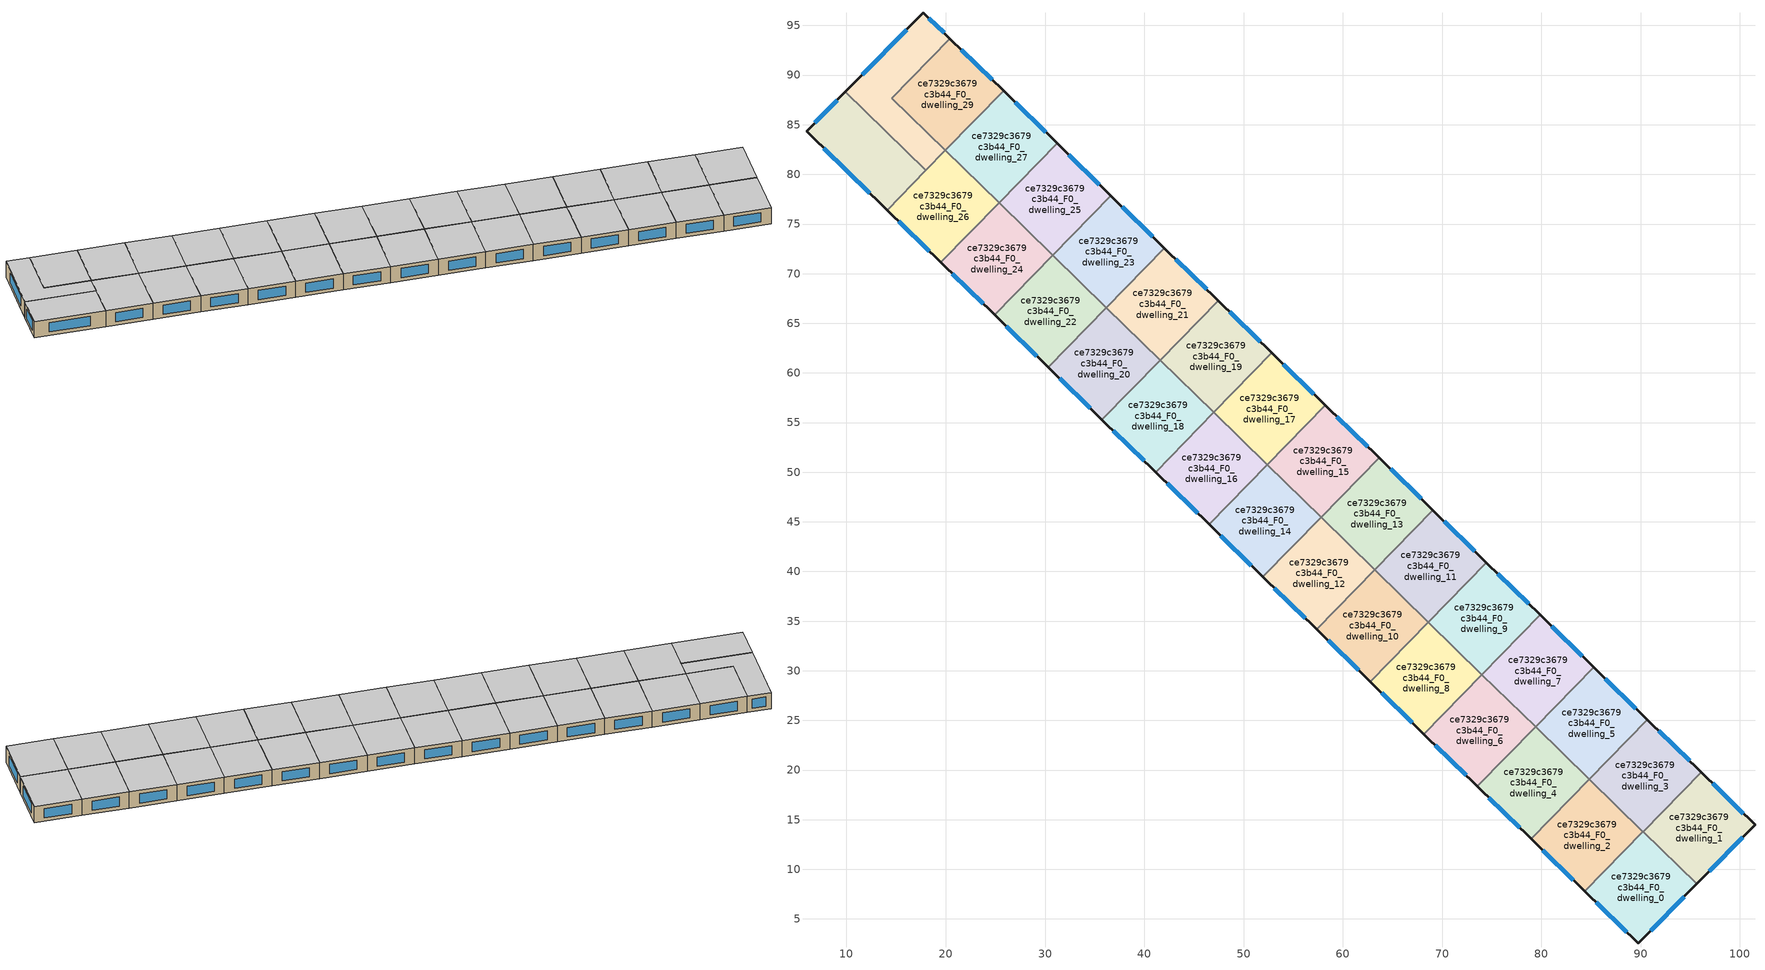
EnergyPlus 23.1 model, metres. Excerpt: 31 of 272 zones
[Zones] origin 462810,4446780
ce7329c3679c3b44_F0_dwelling_0
 floor ground (EU_floor_Construction): 95.65,8.52 89.76,2.53 84.37,7.79 90.24,13.8 z0
 wall outside (EU_wall_Construction): 84.37,7.79 89.76,2.53 95.65,8.52 z0:3
 wall to ce7329c3679c3b44_F0_dwelling_1 (EU_wall_Construction): 95.65,8.52 90.24,13.8 z0:3
 wall to ce7329c3679c3b44_F0_dwelling_2 (EU_wall_Construction): 90.23,13.79 84.37,7.79 z0:3
 wall to ce7329c3679c3b44_F0_dwelling_3 (EU_wall_Construction): 90.24,13.8 90.23,13.79 z0:3
 window (EU_Window_Construction): 91.02,3.81 94.39,7.24 / 85.53,6.66 88.6,3.66 z0.64:2.36
 ceiling to ce7329c3679c3b44_F1_dwelling_0 (EU_floor_Construction): 89.76,2.53 95.65,8.52 90.24,13.8 84.37,7.79 z3
ce7329c3679c3b44_F0_dwelling_1
 floor ground (EU_floor_Construction): 101.51,14.48 95.65,8.52 90.24,13.8 96.09,19.78 z0
 wall outside (EU_wall_Construction): 95.65,8.52 101.51,14.48 96.09,19.78 z0:3
 wall to ce7329c3679c3b44_F0_dwelling_3 (EU_wall_Construction): 96.09,19.78 90.24,13.8 z0:3
 window (EU_Window_Construction): 96.9,9.8 100.26,13.21 / 100.35,15.62 97.25,18.65 z0.64:2.36
 ceiling to ce7329c3679c3b44_F1_dwelling_1 (EU_floor_Construction): 95.65,8.52 101.51,14.48 96.09,19.78 90.24,13.8 z3
ce7329c3679c3b44_F0_dwelling_10
 floor ground (EU_floor_Construction): 68.61,34.9 62.75,28.9 57.34,34.18 63.2,40.18 z0
 wall outside (EU_wall_Construction): 57.34,34.18 62.75,28.9 z0:3
 wall to ce7329c3679c3b44_F0_dwelling_12 (EU_wall_Construction): 63.2,40.18 57.34,34.18 z0:3
 wall to ce7329c3679c3b44_F0_dwelling_11 (EU_wall_Construction): 68.61,34.9 63.2,40.18 z0:3
 wall to ce7329c3679c3b44_F0_dwelling_8 (EU_wall_Construction): 62.75,28.9 68.61,34.9 z0:3
 window (EU_Window_Construction): 58.5,33.05 61.59,30.03 z0.64:2.36
 ceiling to ce7329c3679c3b44_F1_dwelling_10 (EU_floor_Construction): 62.75,28.9 68.61,34.9 63.2,40.18 57.34,34.18 z3
ce7329c3679c3b44_F0_dwelling_11
 floor ground (EU_floor_Construction): 74.46,40.9 68.61,34.9 63.2,40.18 69.06,46.18 z0
 wall outside (EU_wall_Construction): 74.46,40.9 69.06,46.18 z0:3
 wall to ce7329c3679c3b44_F0_dwelling_13 (EU_wall_Construction): 69.06,46.18 63.2,40.18 z0:3
 wall to ce7329c3679c3b44_F0_dwelling_9 (EU_wall_Construction): 68.61,34.9 74.46,40.9 z0:3
 window (EU_Window_Construction): 73.31,42.03 70.22,45.05 z0.64:2.36
 ceiling to ce7329c3679c3b44_F1_dwelling_11 (EU_floor_Construction): 68.61,34.9 74.46,40.9 69.06,46.18 63.2,40.18 z3
ce7329c3679c3b44_F0_dwelling_12
 floor ground (EU_floor_Construction): 63.2,40.18 57.34,34.18 51.94,39.46 57.8,45.46 z0
 wall outside (EU_wall_Construction): 51.94,39.46 57.34,34.18 z0:3
 wall to ce7329c3679c3b44_F0_dwelling_14 (EU_wall_Construction): 57.8,45.46 51.94,39.46 z0:3
 wall to ce7329c3679c3b44_F0_dwelling_13 (EU_wall_Construction): 63.2,40.18 57.8,45.46 z0:3
 window (EU_Window_Construction): 53.1,38.33 56.19,35.31 z0.64:2.36
 ceiling to ce7329c3679c3b44_F1_dwelling_12 (EU_floor_Construction): 57.34,34.18 63.2,40.18 57.8,45.46 51.94,39.46 z3
ce7329c3679c3b44_F0_dwelling_13
 floor ground (EU_floor_Construction): 69.06,46.18 63.2,40.18 57.8,45.46 63.65,51.45 z0
 wall outside (EU_wall_Construction): 69.06,46.18 63.65,51.45 z0:3
 wall to ce7329c3679c3b44_F0_dwelling_15 (EU_wall_Construction): 63.65,51.45 57.8,45.46 z0:3
 window (EU_Window_Construction): 67.9,47.31 64.81,50.32 z0.64:2.36
 ceiling to ce7329c3679c3b44_F1_dwelling_13 (EU_floor_Construction): 63.2,40.18 69.06,46.18 63.65,51.45 57.8,45.46 z3
ce7329c3679c3b44_F0_dwelling_14
 floor ground (EU_floor_Construction): 57.8,45.46 51.94,39.46 46.53,44.74 52.39,50.74 z0
 wall outside (EU_wall_Construction): 46.53,44.74 51.94,39.46 z0:3
 wall to ce7329c3679c3b44_F0_dwelling_16 (EU_wall_Construction): 52.39,50.74 46.53,44.74 z0:3
 wall to ce7329c3679c3b44_F0_dwelling_15 (EU_wall_Construction): 57.8,45.46 52.39,50.74 z0:3
 window (EU_Window_Construction): 47.69,43.61 50.78,40.59 z0.64:2.36
 ceiling to ce7329c3679c3b44_F1_dwelling_14 (EU_floor_Construction): 51.94,39.46 57.8,45.46 52.39,50.74 46.53,44.74 z3
ce7329c3679c3b44_F0_dwelling_15
 floor ground (EU_floor_Construction): 63.65,51.45 57.8,45.46 52.39,50.74 58.25,56.73 z0
 wall outside (EU_wall_Construction): 63.65,51.45 58.25,56.73 z0:3
 wall to ce7329c3679c3b44_F0_dwelling_17 (EU_wall_Construction): 58.25,56.73 52.39,50.74 z0:3
 window (EU_Window_Construction): 62.5,52.58 59.41,55.6 z0.64:2.36
 ceiling to ce7329c3679c3b44_F1_dwelling_15 (EU_floor_Construction): 57.8,45.46 63.65,51.45 58.25,56.73 52.39,50.74 z3
ce7329c3679c3b44_F0_dwelling_16
 floor ground (EU_floor_Construction): 52.39,50.74 46.53,44.74 41.13,50.02 46.98,56.01 z0
 wall outside (EU_wall_Construction): 41.13,50.02 46.53,44.74 z0:3
 wall to ce7329c3679c3b44_F0_dwelling_18 (EU_wall_Construction): 46.98,56.01 41.13,50.02 z0:3
 wall to ce7329c3679c3b44_F0_dwelling_17 (EU_wall_Construction): 52.39,50.74 46.98,56.01 z0:3
 window (EU_Window_Construction): 42.29,48.89 45.38,45.87 z0.64:2.36
 ceiling to ce7329c3679c3b44_F1_dwelling_16 (EU_floor_Construction): 46.53,44.74 52.39,50.74 46.98,56.01 41.13,50.02 z3
ce7329c3679c3b44_F0_dwelling_17
 floor ground (EU_floor_Construction): 58.25,56.73 52.39,50.74 46.98,56.01 52.84,62.01 z0
 wall outside (EU_wall_Construction): 58.25,56.73 52.84,62.01 z0:3
 wall to ce7329c3679c3b44_F0_dwelling_19 (EU_wall_Construction): 52.84,62.01 46.98,56.01 z0:3
 window (EU_Window_Construction): 57.09,57.86 54,60.88 z0.64:2.36
 ceiling to ce7329c3679c3b44_F1_dwelling_17 (EU_floor_Construction): 52.39,50.74 58.25,56.73 52.84,62.01 46.98,56.01 z3
ce7329c3679c3b44_F0_dwelling_18
 floor ground (EU_floor_Construction): 46.98,56.01 41.13,50.02 35.72,55.29 41.58,61.29 z0
 wall outside (EU_wall_Construction): 35.72,55.29 41.13,50.02 z0:3
 wall to ce7329c3679c3b44_F0_dwelling_20 (EU_wall_Construction): 41.58,61.29 35.72,55.29 z0:3
 wall to ce7329c3679c3b44_F0_dwelling_19 (EU_wall_Construction): 46.98,56.01 41.58,61.29 z0:3
 window (EU_Window_Construction): 36.88,54.16 39.97,51.15 z0.64:2.36
 ceiling to ce7329c3679c3b44_F1_dwelling_18 (EU_floor_Construction): 41.13,50.02 46.98,56.01 41.58,61.29 35.72,55.29 z3
ce7329c3679c3b44_F0_dwelling_19
 floor ground (EU_floor_Construction): 52.84,62.01 46.98,56.01 41.58,61.29 47.44,67.29 z0
 wall outside (EU_wall_Construction): 52.84,62.01 47.44,67.29 z0:3
 wall to ce7329c3679c3b44_F0_dwelling_21 (EU_wall_Construction): 47.44,67.29 41.58,61.29 z0:3
 window (EU_Window_Construction): 51.68,63.14 48.59,66.16 z0.64:2.36
 ceiling to ce7329c3679c3b44_F1_dwelling_19 (EU_floor_Construction): 46.98,56.01 52.84,62.01 47.44,67.29 41.58,61.29 z3
ce7329c3679c3b44_F0_dwelling_2
 floor ground (EU_floor_Construction): 90.23,13.79 84.37,7.79 78.97,13.07 84.82,19.06 z0
 wall outside (EU_wall_Construction): 78.97,13.07 84.37,7.79 z0:3
 wall to ce7329c3679c3b44_F0_dwelling_4 (EU_wall_Construction): 84.82,19.06 78.97,13.07 z0:3
 wall to ce7329c3679c3b44_F0_dwelling_3 (EU_wall_Construction): 90.23,13.79 84.82,19.06 z0:3
 window (EU_Window_Construction): 80.12,11.94 83.22,8.92 z0.64:2.36
 ceiling to ce7329c3679c3b44_F1_dwelling_2 (EU_floor_Construction): 84.37,7.79 90.23,13.79 84.82,19.06 78.97,13.07 z3
ce7329c3679c3b44_F0_dwelling_20
 floor ground (EU_floor_Construction): 41.58,61.29 35.72,55.29 30.32,60.57 36.17,66.57 z0
 wall outside (EU_wall_Construction): 30.32,60.57 35.72,55.29 z0:3
 wall to ce7329c3679c3b44_F0_dwelling_22 (EU_wall_Construction): 36.17,66.57 30.32,60.57 z0:3
 wall to ce7329c3679c3b44_F0_dwelling_21 (EU_wall_Construction): 41.58,61.29 36.17,66.57 z0:3
 window (EU_Window_Construction): 31.48,59.44 34.57,56.42 z0.64:2.36
 ceiling to ce7329c3679c3b44_F1_dwelling_20 (EU_floor_Construction): 35.72,55.29 41.58,61.29 36.17,66.57 30.32,60.57 z3
ce7329c3679c3b44_F0_dwelling_21
 floor ground (EU_floor_Construction): 47.44,67.29 41.58,61.29 36.17,66.57 42.03,72.57 z0
 wall outside (EU_wall_Construction): 47.44,67.29 42.03,72.57 z0:3
 wall to ce7329c3679c3b44_F0_dwelling_23 (EU_wall_Construction): 42.03,72.57 36.17,66.57 z0:3
 window (EU_Window_Construction): 46.28,68.42 43.19,71.44 z0.64:2.36
 ceiling to ce7329c3679c3b44_F1_dwelling_21 (EU_floor_Construction): 41.58,61.29 47.44,67.29 42.03,72.57 36.17,66.57 z3
ce7329c3679c3b44_F0_dwelling_22
 floor ground (EU_floor_Construction): 36.17,66.57 30.32,60.57 24.91,65.85 30.77,71.85 z0
 wall outside (EU_wall_Construction): 24.91,65.85 30.32,60.57 z0:3
 wall to ce7329c3679c3b44_F0_dwelling_24 (EU_wall_Construction): 30.77,71.85 24.91,65.85 z0:3
 wall to ce7329c3679c3b44_F0_dwelling_23 (EU_wall_Construction): 36.17,66.57 30.77,71.85 z0:3
 window (EU_Window_Construction): 26.07,64.72 29.16,61.7 z0.64:2.36
 ceiling to ce7329c3679c3b44_F1_dwelling_22 (EU_floor_Construction): 30.32,60.57 36.17,66.57 30.77,71.85 24.91,65.85 z3
ce7329c3679c3b44_F0_dwelling_23
 floor ground (EU_floor_Construction): 42.03,72.57 36.17,66.57 30.77,71.85 36.63,77.85 z0
 wall outside (EU_wall_Construction): 42.03,72.57 36.63,77.85 z0:3
 wall to ce7329c3679c3b44_F0_dwelling_25 (EU_wall_Construction): 36.63,77.85 30.77,71.85 z0:3
 window (EU_Window_Construction): 40.87,73.7 37.78,76.72 z0.64:2.36
 ceiling to ce7329c3679c3b44_F1_dwelling_23 (EU_floor_Construction): 36.17,66.57 42.03,72.57 36.63,77.85 30.77,71.85 z3
ce7329c3679c3b44_F0_dwelling_24
 floor ground (EU_floor_Construction): 30.77,71.85 24.91,65.85 19.51,71.13 25.36,77.13 z0
 wall outside (EU_wall_Construction): 19.51,71.13 24.91,65.85 z0:3
 wall to ce7329c3679c3b44_F0_dwelling_26 (EU_wall_Construction): 25.36,77.13 19.51,71.13 z0:3
 wall to ce7329c3679c3b44_F0_dwelling_25 (EU_wall_Construction): 30.77,71.85 25.36,77.13 z0:3
 window (EU_Window_Construction): 20.66,70 23.75,66.98 z0.64:2.36
 ceiling to ce7329c3679c3b44_F1_dwelling_24 (EU_floor_Construction): 24.91,65.85 30.77,71.85 25.36,77.13 19.51,71.13 z3
ce7329c3679c3b44_F0_dwelling_25
 floor ground (EU_floor_Construction): 36.63,77.85 30.77,71.85 25.36,77.13 31.22,83.12 z0
 wall outside (EU_wall_Construction): 36.63,77.85 31.22,83.12 z0:3
 wall to ce7329c3679c3b44_F0_dwelling_27 (EU_wall_Construction): 31.22,83.12 25.36,77.13 z0:3
 window (EU_Window_Construction): 35.47,78.98 32.38,81.99 z0.64:2.36
 ceiling to ce7329c3679c3b44_F1_dwelling_25 (EU_floor_Construction): 30.77,71.85 36.63,77.85 31.22,83.12 25.36,77.13 z3
ce7329c3679c3b44_F0_dwelling_26
 floor ground (EU_floor_Construction): 25.36,77.13 19.51,71.13 14.1,76.41 19.96,82.41 z0
 wall outside (EU_wall_Construction): 14.1,76.41 19.51,71.13 z0:3
 wall to ce7329c3679c3b44_F0_dwelling_27 (EU_wall_Construction): 25.36,77.13 19.96,82.41 z0:3
 wall to ce7329c3679c3b44_F0_dwelling_28 (EU_wall_Construction): 18,80.4 14.1,76.41 z0:3
 wall to ce7329c3679c3b44_F0_dwelling_30 (EU_wall_Construction): 19.96,82.41 18,80.4 z0:3
 window (EU_Window_Construction): 15.26,75.28 18.35,72.26 z0.64:2.36
 ceiling to ce7329c3679c3b44_F1_dwelling_26 (EU_floor_Construction): 19.51,71.13 25.36,77.13 19.96,82.41 14.1,76.41 z3
ce7329c3679c3b44_F0_dwelling_27
 floor ground (EU_floor_Construction): 31.22,83.12 25.36,77.13 19.96,82.41 25.82,88.4 z0
 wall outside (EU_wall_Construction): 31.22,83.12 25.82,88.4 z0:3
 wall to ce7329c3679c3b44_F0_dwelling_29 (EU_wall_Construction): 25.82,88.4 19.96,82.41 z0:3
 window (EU_Window_Construction): 30.06,84.26 26.97,87.27 z0.64:2.36
 ceiling to ce7329c3679c3b44_F1_dwelling_27 (EU_floor_Construction): 25.36,77.13 31.22,83.12 25.82,88.4 19.96,82.41 z3
ce7329c3679c3b44_F0_dwelling_28
 floor ground (EU_floor_Construction): 18,80.4 14.1,76.41 5.97,84.35 9.88,88.32 z0
 wall outside (EU_wall_Construction): 9.88,88.32 5.97,84.35 14.1,76.41 z0:3
 wall to ce7329c3679c3b44_F0_dwelling_30 (EU_wall_Construction): 18,80.4 9.88,88.32 z0:3
 window (EU_Window_Construction): 9.05,87.47 6.81,85.2 / 7.71,82.65 12.36,78.11 z0.64:2.36
 ceiling to ce7329c3679c3b44_F1_dwelling_28 (EU_floor_Construction): 14.1,76.41 18,80.4 9.88,88.32 5.97,84.35 z3
ce7329c3679c3b44_F0_dwelling_29
 floor ground (EU_floor_Construction): 25.82,88.4 19.96,82.41 14.55,87.68 20.41,93.68 z0
 wall outside (EU_wall_Construction): 25.82,88.4 20.41,93.68 z0:3
 wall to ce7329c3679c3b44_F0_dwelling_30 (EU_wall_Construction): 20.41,93.68 14.55,87.68 19.96,82.41 z0:3
 window (EU_Window_Construction): 24.66,89.53 21.57,92.55 z0.64:2.36
 ceiling to ce7329c3679c3b44_F1_dwelling_29 (EU_floor_Construction): 19.96,82.41 25.82,88.4 20.41,93.68 14.55,87.68 z3
ce7329c3679c3b44_F0_dwelling_3
 floor ground (EU_floor_Construction): 96.09,19.78 90.23,13.79 84.82,19.06 90.68,25.06 z0
 wall outside (EU_wall_Construction): 96.09,19.78 90.68,25.06 z0:3
 wall to ce7329c3679c3b44_F0_dwelling_5 (EU_wall_Construction): 90.68,25.06 84.82,19.06 z0:3
 window (EU_Window_Construction): 94.93,20.91 91.84,23.93 z0.64:2.36
 ceiling to ce7329c3679c3b44_F1_dwelling_3 (EU_floor_Construction): 90.23,13.79 96.09,19.78 90.68,25.06 84.82,19.06 z3
ce7329c3679c3b44_F0_dwelling_30
 floor ground (EU_floor_Construction): 20.41,93.68 14.55,87.68 19.96,82.41 18,80.4 9.88,88.32 17.73,96.3 z0
 wall outside (EU_wall_Construction): 20.41,93.68 17.73,96.3 9.88,88.32 z0:3
 window (EU_Window_Construction): 16.05,94.59 11.56,90.03 / 19.84,94.24 18.3,95.74 z0.64:2.36
 ceiling to ce7329c3679c3b44_F1_dwelling_30 (EU_floor_Construction): 19.96,82.41 14.55,87.68 20.41,93.68 17.73,96.3 9.88,88.32 18,80.4 z3
ce7329c3679c3b44_F0_dwelling_4
 floor ground (EU_floor_Construction): 84.82,19.06 78.97,13.07 73.56,18.34 79.42,24.34 z0
 wall outside (EU_wall_Construction): 73.56,18.34 78.97,13.07 z0:3
 wall to ce7329c3679c3b44_F0_dwelling_6 (EU_wall_Construction): 79.42,24.34 73.56,18.34 z0:3
 wall to ce7329c3679c3b44_F0_dwelling_5 (EU_wall_Construction): 84.82,19.06 79.42,24.34 z0:3
 window (EU_Window_Construction): 74.72,17.21 77.81,14.2 z0.64:2.36
 ceiling to ce7329c3679c3b44_F1_dwelling_4 (EU_floor_Construction): 78.97,13.07 84.82,19.06 79.42,24.34 73.56,18.34 z3
ce7329c3679c3b44_F0_dwelling_5
 floor ground (EU_floor_Construction): 90.68,25.06 84.82,19.06 79.42,24.34 85.28,30.34 z0
 wall outside (EU_wall_Construction): 90.68,25.06 85.28,30.34 z0:3
 wall to ce7329c3679c3b44_F0_dwelling_7 (EU_wall_Construction): 85.28,30.34 79.42,24.34 z0:3
 window (EU_Window_Construction): 89.52,26.19 86.43,29.21 z0.64:2.36
 ceiling to ce7329c3679c3b44_F1_dwelling_5 (EU_floor_Construction): 84.82,19.06 90.68,25.06 85.28,30.34 79.42,24.34 z3
ce7329c3679c3b44_F0_dwelling_6
 floor ground (EU_floor_Construction): 79.42,24.34 73.56,18.34 68.16,23.62 74.01,29.62 z0
 wall outside (EU_wall_Construction): 68.16,23.62 73.56,18.34 z0:3
 wall to ce7329c3679c3b44_F0_dwelling_8 (EU_wall_Construction): 74.01,29.62 68.16,23.62 z0:3
 wall to ce7329c3679c3b44_F0_dwelling_7 (EU_wall_Construction): 79.42,24.34 74.01,29.62 z0:3
 window (EU_Window_Construction): 69.31,22.49 72.4,19.48 z0.64:2.36
 ceiling to ce7329c3679c3b44_F1_dwelling_6 (EU_floor_Construction): 73.56,18.34 79.42,24.34 74.01,29.62 68.16,23.62 z3
ce7329c3679c3b44_F0_dwelling_7
 floor ground (EU_floor_Construction): 85.28,30.34 79.42,24.34 74.01,29.62 79.87,35.62 z0
 wall outside (EU_wall_Construction): 85.28,30.34 79.87,35.62 z0:3
 wall to ce7329c3679c3b44_F0_dwelling_9 (EU_wall_Construction): 79.87,35.62 74.01,29.62 z0:3
 window (EU_Window_Construction): 84.12,31.47 81.03,34.49 z0.64:2.36
 ceiling to ce7329c3679c3b44_F1_dwelling_7 (EU_floor_Construction): 79.42,24.34 85.28,30.34 79.87,35.62 74.01,29.62 z3
ce7329c3679c3b44_F0_dwelling_8
 floor ground (EU_floor_Construction): 74.01,29.62 68.16,23.62 62.75,28.9 68.61,34.9 z0
 wall outside (EU_wall_Construction): 62.75,28.9 68.16,23.62 z0:3
 wall to ce7329c3679c3b44_F0_dwelling_9 (EU_wall_Construction): 74.01,29.62 68.61,34.9 z0:3
 window (EU_Window_Construction): 63.91,27.77 67,24.75 z0.64:2.36
 ceiling to ce7329c3679c3b44_F1_dwelling_8 (EU_floor_Construction): 68.16,23.62 74.01,29.62 68.61,34.9 62.75,28.9 z3
ce7329c3679c3b44_F0_dwelling_9
 floor ground (EU_floor_Construction): 79.87,35.62 74.01,29.62 68.61,34.9 74.46,40.9 z0
 wall outside (EU_wall_Construction): 79.87,35.62 74.46,40.9 z0:3
 window (EU_Window_Construction): 78.71,36.75 75.62,39.77 z0.64:2.36
 ceiling to ce7329c3679c3b44_F1_dwelling_9 (EU_floor_Construction): 74.01,29.62 79.87,35.62 74.46,40.9 68.61,34.9 z3
[Building]
EU S2 Campaign: North Axis=0; Terrain=City; Solar Distribution=FullExterior
[Site:Location]
Yerevan-Zvartnots.Intl.AP: Latitude=40.15; Longitude=44.383; Time Zone=4; Elevation=854
[SizingPeriod:WeatherFileDays]
AnnualSizingPeriod: Begin Month=1; Begin Day of Month=1; End Month=12; End Day of Month=31; Day of Week for Start Day=Monday; Use Weather File Daylight Saving Period=No; Use Weather File Rain and Snow Indicators=No
[MATERIAL]
EU_InternalMass_Material: Roughness=MediumRough; Thickness=0.1; Conductivity=1; Density=1800; Specific Heat=900; Thermal Absorptance=0.9; Solar Absorptance=0.7; Visible Absorptance=0.7
[MATERIAL:NOMASS] Roughness=MediumRough; Thermal Absorptance=0.9; Solar Absorptance=0.7; Visible Absorptance=0.7
Name | Thermal Resistance
EU_wall_NoMass | 1.05043
EU_floor_NoMass | 0.478065
[WINDOWMATERIAL:SIMPLEGLAZINGSYSTEM]
EU_Window_SimpleGlazing: UFactor=2.5566; Solar Heat Gain Coefficient=0.75; Visible Transmittance=0.75
[CONSTRUCTION]
EU_wall_Construction: EU_wall_NoMass
EU_floor_Construction: EU_floor_NoMass
EU_Window_Construction: EU_Window_SimpleGlazing
EU_InternalMass_Construction: EU_InternalMass_Material
[ZONE] Type=1; Multiplier=1; Ceiling Height=autocalculate; Floor Area=autocalculate; Part of Total Floor Area=Yes
Name | Volume
ce7329c3679c3b44_F0_dwelling_0 | 190.003
ce7329c3679c3b44_F0_dwelling_1 | 190
ce7329c3679c3b44_F0_dwelling_10; ce7329c3679c3b44_F0_dwelling_19; ce7329c3679c3b44_F0_dwelling_21; ce7329c3679c3b44_F0_dwelling_24; ce7329c3679c3b44_F0_dwelling_27; ce7329c3679c3b44_F0_dwelling_6; ce7329c3679c3b44_F0_dwelling_7 | 189.998
ce7329c3679c3b44_F0_dwelling_11; ce7329c3679c3b44_F0_dwelling_18; ce7329c3679c3b44_F0_dwelling_20; ce7329c3679c3b44_F0_dwelling_25 | 189.997
ce7329c3679c3b44_F0_dwelling_12; ce7329c3679c3b44_F0_dwelling_2; ce7329c3679c3b44_F0_dwelling_26 | 190.015
ce7329c3679c3b44_F0_dwelling_13; ce7329c3679c3b44_F0_dwelling_15; ce7329c3679c3b44_F0_dwelling_3 | 189.999
ce7329c3679c3b44_F0_dwelling_14; ce7329c3679c3b44_F0_dwelling_29; ce7329c3679c3b44_F0_dwelling_5; ce7329c3679c3b44_F0_dwelling_8 | 190.016
ce7329c3679c3b44_F0_dwelling_16; ce7329c3679c3b44_F0_dwelling_17; ce7329c3679c3b44_F0_dwelling_22; ce7329c3679c3b44_F0_dwelling_23; ce7329c3679c3b44_F0_dwelling_4 | 190.033
ce7329c3679c3b44_F0_dwelling_28 | 190.004
ce7329c3679c3b44_F0_dwelling_30 | 190.017
ce7329c3679c3b44_F0_dwelling_9 | 190.032
[INTERNALMASS] Construction=EU_InternalMass_Construction
Name | Zone or ZoneList | Surface Area
ce7329c3679c3b44_F0_dwelling_0_EU_InternalMass | ce7329c3679c3b44_F0_dwelling_0 | 63.3352
ce7329c3679c3b44_F0_dwelling_1_EU_InternalMass | ce7329c3679c3b44_F0_dwelling_1 | 63.3343
ce7329c3679c3b44_F0_dwelling_2_EU_InternalMass | ce7329c3679c3b44_F0_dwelling_2 | 63.3384
ce7329c3679c3b44_F0_dwelling_3_EU_InternalMass | ce7329c3679c3b44_F0_dwelling_3 | 63.333
ce7329c3679c3b44_F0_dwelling_4_EU_InternalMass | ce7329c3679c3b44_F0_dwelling_4 | 63.3429
ce7329c3679c3b44_F0_dwelling_5_EU_InternalMass | ce7329c3679c3b44_F0_dwelling_5 | 63.3387
ce7329c3679c3b44_F0_dwelling_6_EU_InternalMass | ce7329c3679c3b44_F0_dwelling_6 | 63.3327
ce7329c3679c3b44_F0_dwelling_7_EU_InternalMass | ce7329c3679c3b44_F0_dwelling_7 | 63.3327
ce7329c3679c3b44_F0_dwelling_8_EU_InternalMass | ce7329c3679c3b44_F0_dwelling_8 | 63.3387
ce7329c3679c3b44_F0_dwelling_9_EU_InternalMass | ce7329c3679c3b44_F0_dwelling_9 | 63.3429
ce7329c3679c3b44_F0_dwelling_10_EU_InternalMass | ce7329c3679c3b44_F0_dwelling_10 | 63.3311
ce7329c3679c3b44_F0_dwelling_11_EU_InternalMass | ce7329c3679c3b44_F0_dwelling_11 | 63.3311
ce7329c3679c3b44_F0_dwelling_12_EU_InternalMass | ce7329c3679c3b44_F0_dwelling_12 | 63.341
ce7329c3679c3b44_F0_dwelling_13_EU_InternalMass | ce7329c3679c3b44_F0_dwelling_13 | 63.333
ce7329c3679c3b44_F0_dwelling_14_EU_InternalMass | ce7329c3679c3b44_F0_dwelling_14 | 63.3384
ce7329c3679c3b44_F0_dwelling_15_EU_InternalMass | ce7329c3679c3b44_F0_dwelling_15 | 63.3357
ce7329c3679c3b44_F0_dwelling_16_EU_InternalMass | ce7329c3679c3b44_F0_dwelling_16 | 63.3429
ce7329c3679c3b44_F0_dwelling_17_EU_InternalMass | ce7329c3679c3b44_F0_dwelling_17 | 63.3429
ce7329c3679c3b44_F0_dwelling_18_EU_InternalMass | ce7329c3679c3b44_F0_dwelling_18 | 63.3311
ce7329c3679c3b44_F0_dwelling_19_EU_InternalMass | ce7329c3679c3b44_F0_dwelling_19 | 63.3311
ce7329c3679c3b44_F0_dwelling_20_EU_InternalMass | ce7329c3679c3b44_F0_dwelling_20 | 63.3311
ce7329c3679c3b44_F0_dwelling_21_EU_InternalMass | ce7329c3679c3b44_F0_dwelling_21 | 63.3311
ce7329c3679c3b44_F0_dwelling_22_EU_InternalMass | ce7329c3679c3b44_F0_dwelling_22 | 63.3429
ce7329c3679c3b44_F0_dwelling_23_EU_InternalMass | ce7329c3679c3b44_F0_dwelling_23 | 63.3429
ce7329c3679c3b44_F0_dwelling_24_EU_InternalMass | ce7329c3679c3b44_F0_dwelling_24 | 63.3338
ce7329c3679c3b44_F0_dwelling_25_EU_InternalMass | ce7329c3679c3b44_F0_dwelling_25 | 63.3311
ce7329c3679c3b44_F0_dwelling_26_EU_InternalMass | ce7329c3679c3b44_F0_dwelling_26 | 63.341
ce7329c3679c3b44_F0_dwelling_27_EU_InternalMass | ce7329c3679c3b44_F0_dwelling_27 | 63.3313
ce7329c3679c3b44_F0_dwelling_28_EU_InternalMass | ce7329c3679c3b44_F0_dwelling_28 | 63.3359
ce7329c3679c3b44_F0_dwelling_29_EU_InternalMass | ce7329c3679c3b44_F0_dwelling_29 | 63.34
ce7329c3679c3b44_F0_dwelling_30_EU_InternalMass | ce7329c3679c3b44_F0_dwelling_30 | 63.339
[OTHEREQUIPMENT] Fuel Type=Electricity; Design Level Calculation Method=Watts/Area; Power per Zone Floor Area=1; Fraction Latent=0; Fraction Radiant=0; Fraction Lost=0; Carbon Dioxide Generation Rate=0; EndUse Subcategory=EU_Step8_InternalGains
Name | Zone or ZoneList or Space or SpaceList | Schedule
EU_Step8_InternalGain_ce7329c3679c3b44_F0_dwelling_0_f000 | ce7329c3679c3b44_F0_dwelling_0 | EU_Step8_GainSchedule_ce7329c3679c3b44_F0_dwelling_0_f000
EU_Step8_InternalGain_ce7329c3679c3b44_F0_dwelling_1_f000 | ce7329c3679c3b44_F0_dwelling_1 | EU_Step8_GainSchedule_ce7329c3679c3b44_F0_dwelling_1_f000
EU_Step8_InternalGain_ce7329c3679c3b44_F0_dwelling_2_f000 | ce7329c3679c3b44_F0_dwelling_2 | EU_Step8_GainSchedule_ce7329c3679c3b44_F0_dwelling_2_f000
EU_Step8_InternalGain_ce7329c3679c3b44_F0_dwelling_3_f000 | ce7329c3679c3b44_F0_dwelling_3 | EU_Step8_GainSchedule_ce7329c3679c3b44_F0_dwelling_3_f000
EU_Step8_InternalGain_ce7329c3679c3b44_F0_dwelling_4_f000 | ce7329c3679c3b44_F0_dwelling_4 | EU_Step8_GainSchedule_ce7329c3679c3b44_F0_dwelling_4_f000
EU_Step8_InternalGain_ce7329c3679c3b44_F0_dwelling_5_f000 | ce7329c3679c3b44_F0_dwelling_5 | EU_Step8_GainSchedule_ce7329c3679c3b44_F0_dwelling_5_f000
EU_Step8_InternalGain_ce7329c3679c3b44_F0_dwelling_6_f000 | ce7329c3679c3b44_F0_dwelling_6 | EU_Step8_GainSchedule_ce7329c3679c3b44_F0_dwelling_6_f000
EU_Step8_InternalGain_ce7329c3679c3b44_F0_dwelling_7_f000 | ce7329c3679c3b44_F0_dwelling_7 | EU_Step8_GainSchedule_ce7329c3679c3b44_F0_dwelling_7_f000
EU_Step8_InternalGain_ce7329c3679c3b44_F0_dwelling_8_f000 | ce7329c3679c3b44_F0_dwelling_8 | EU_Step8_GainSchedule_ce7329c3679c3b44_F0_dwelling_8_f000
EU_Step8_InternalGain_ce7329c3679c3b44_F0_dwelling_9_f000 | ce7329c3679c3b44_F0_dwelling_9 | EU_Step8_GainSchedule_ce7329c3679c3b44_F0_dwelling_9_f000
EU_Step8_InternalGain_ce7329c3679c3b44_F0_dwelling_10_f000 | ce7329c3679c3b44_F0_dwelling_10 | EU_Step8_GainSchedule_ce7329c3679c3b44_F0_dwelling_10_f000
EU_Step8_InternalGain_ce7329c3679c3b44_F0_dwelling_11_f000 | ce7329c3679c3b44_F0_dwelling_11 | EU_Step8_GainSchedule_ce7329c3679c3b44_F0_dwelling_11_f000
EU_Step8_InternalGain_ce7329c3679c3b44_F0_dwelling_12_f000 | ce7329c3679c3b44_F0_dwelling_12 | EU_Step8_GainSchedule_ce7329c3679c3b44_F0_dwelling_12_f000
EU_Step8_InternalGain_ce7329c3679c3b44_F0_dwelling_13_f000 | ce7329c3679c3b44_F0_dwelling_13 | EU_Step8_GainSchedule_ce7329c3679c3b44_F0_dwelling_13_f000
EU_Step8_InternalGain_ce7329c3679c3b44_F0_dwelling_14_f000 | ce7329c3679c3b44_F0_dwelling_14 | EU_Step8_GainSchedule_ce7329c3679c3b44_F0_dwelling_14_f000
EU_Step8_InternalGain_ce7329c3679c3b44_F0_dwelling_15_f000 | ce7329c3679c3b44_F0_dwelling_15 | EU_Step8_GainSchedule_ce7329c3679c3b44_F0_dwelling_15_f000
EU_Step8_InternalGain_ce7329c3679c3b44_F0_dwelling_16_f000 | ce7329c3679c3b44_F0_dwelling_16 | EU_Step8_GainSchedule_ce7329c3679c3b44_F0_dwelling_16_f000
EU_Step8_InternalGain_ce7329c3679c3b44_F0_dwelling_17_f000 | ce7329c3679c3b44_F0_dwelling_17 | EU_Step8_GainSchedule_ce7329c3679c3b44_F0_dwelling_17_f000
EU_Step8_InternalGain_ce7329c3679c3b44_F0_dwelling_18_f000 | ce7329c3679c3b44_F0_dwelling_18 | EU_Step8_GainSchedule_ce7329c3679c3b44_F0_dwelling_18_f000
EU_Step8_InternalGain_ce7329c3679c3b44_F0_dwelling_19_f000 | ce7329c3679c3b44_F0_dwelling_19 | EU_Step8_GainSchedule_ce7329c3679c3b44_F0_dwelling_19_f000
EU_Step8_InternalGain_ce7329c3679c3b44_F0_dwelling_20_f000 | ce7329c3679c3b44_F0_dwelling_20 | EU_Step8_GainSchedule_ce7329c3679c3b44_F0_dwelling_20_f000
EU_Step8_InternalGain_ce7329c3679c3b44_F0_dwelling_21_f000 | ce7329c3679c3b44_F0_dwelling_21 | EU_Step8_GainSchedule_ce7329c3679c3b44_F0_dwelling_21_f000
EU_Step8_InternalGain_ce7329c3679c3b44_F0_dwelling_22_f000 | ce7329c3679c3b44_F0_dwelling_22 | EU_Step8_GainSchedule_ce7329c3679c3b44_F0_dwelling_22_f000
EU_Step8_InternalGain_ce7329c3679c3b44_F0_dwelling_23_f000 | ce7329c3679c3b44_F0_dwelling_23 | EU_Step8_GainSchedule_ce7329c3679c3b44_F0_dwelling_23_f000
EU_Step8_InternalGain_ce7329c3679c3b44_F0_dwelling_24_f000 | ce7329c3679c3b44_F0_dwelling_24 | EU_Step8_GainSchedule_ce7329c3679c3b44_F0_dwelling_24_f000
EU_Step8_InternalGain_ce7329c3679c3b44_F0_dwelling_25_f000 | ce7329c3679c3b44_F0_dwelling_25 | EU_Step8_GainSchedule_ce7329c3679c3b44_F0_dwelling_25_f000
EU_Step8_InternalGain_ce7329c3679c3b44_F0_dwelling_26_f000 | ce7329c3679c3b44_F0_dwelling_26 | EU_Step8_GainSchedule_ce7329c3679c3b44_F0_dwelling_26_f000
EU_Step8_InternalGain_ce7329c3679c3b44_F0_dwelling_27_f000 | ce7329c3679c3b44_F0_dwelling_27 | EU_Step8_GainSchedule_ce7329c3679c3b44_F0_dwelling_27_f000
EU_Step8_InternalGain_ce7329c3679c3b44_F0_dwelling_28_f000 | ce7329c3679c3b44_F0_dwelling_28 | EU_Step8_GainSchedule_ce7329c3679c3b44_F0_dwelling_28_f000
EU_Step8_InternalGain_ce7329c3679c3b44_F0_dwelling_29_f000 | ce7329c3679c3b44_F0_dwelling_29 | EU_Step8_GainSchedule_ce7329c3679c3b44_F0_dwelling_29_f000
EU_Step8_InternalGain_ce7329c3679c3b44_F0_dwelling_30_f000 | ce7329c3679c3b44_F0_dwelling_30 | EU_Step8_GainSchedule_ce7329c3679c3b44_F0_dwelling_30_f000
[ZONEVENTILATION:DESIGNFLOWRATE] Schedule=EU_AlwaysOn; Design Flow Rate Calculation Method=AirChanges/Hour; Air Changes per Hour=0.557805; Ventilation Type=Natural; Fan Pressure Rise=0; Fan Total Efficiency=1; Constant Term Coefficient=1; Temperature Term Coefficient=0; Velocity Term Coefficient=0; Velocity Squared Term Coefficient=0; Minimum Indoor Temperature=-100; Maximum Indoor Temperature=100; Delta Temperature=-100; Minimum Outdoor Temperature=-100; Maximum Outdoor Temperature=100; Maximum Wind Speed=40
Name | Zone or ZoneList or Space or SpaceList
EU_ConstantAir_ce7329c3679c3b44_F0_dwelling_0 | ce7329c3679c3b44_F0_dwelling_0
EU_ConstantAir_ce7329c3679c3b44_F0_dwelling_1 | ce7329c3679c3b44_F0_dwelling_1
EU_ConstantAir_ce7329c3679c3b44_F0_dwelling_2 | ce7329c3679c3b44_F0_dwelling_2
EU_ConstantAir_ce7329c3679c3b44_F0_dwelling_3 | ce7329c3679c3b44_F0_dwelling_3
EU_ConstantAir_ce7329c3679c3b44_F0_dwelling_4 | ce7329c3679c3b44_F0_dwelling_4
EU_ConstantAir_ce7329c3679c3b44_F0_dwelling_5 | ce7329c3679c3b44_F0_dwelling_5
EU_ConstantAir_ce7329c3679c3b44_F0_dwelling_6 | ce7329c3679c3b44_F0_dwelling_6
EU_ConstantAir_ce7329c3679c3b44_F0_dwelling_7 | ce7329c3679c3b44_F0_dwelling_7
EU_ConstantAir_ce7329c3679c3b44_F0_dwelling_8 | ce7329c3679c3b44_F0_dwelling_8
EU_ConstantAir_ce7329c3679c3b44_F0_dwelling_9 | ce7329c3679c3b44_F0_dwelling_9
EU_ConstantAir_ce7329c3679c3b44_F0_dwelling_10 | ce7329c3679c3b44_F0_dwelling_10
EU_ConstantAir_ce7329c3679c3b44_F0_dwelling_11 | ce7329c3679c3b44_F0_dwelling_11
EU_ConstantAir_ce7329c3679c3b44_F0_dwelling_12 | ce7329c3679c3b44_F0_dwelling_12
EU_ConstantAir_ce7329c3679c3b44_F0_dwelling_13 | ce7329c3679c3b44_F0_dwelling_13
EU_ConstantAir_ce7329c3679c3b44_F0_dwelling_14 | ce7329c3679c3b44_F0_dwelling_14
EU_ConstantAir_ce7329c3679c3b44_F0_dwelling_15 | ce7329c3679c3b44_F0_dwelling_15
EU_ConstantAir_ce7329c3679c3b44_F0_dwelling_16 | ce7329c3679c3b44_F0_dwelling_16
EU_ConstantAir_ce7329c3679c3b44_F0_dwelling_17 | ce7329c3679c3b44_F0_dwelling_17
EU_ConstantAir_ce7329c3679c3b44_F0_dwelling_18 | ce7329c3679c3b44_F0_dwelling_18
EU_ConstantAir_ce7329c3679c3b44_F0_dwelling_19 | ce7329c3679c3b44_F0_dwelling_19
EU_ConstantAir_ce7329c3679c3b44_F0_dwelling_20 | ce7329c3679c3b44_F0_dwelling_20
EU_ConstantAir_ce7329c3679c3b44_F0_dwelling_21 | ce7329c3679c3b44_F0_dwelling_21
EU_ConstantAir_ce7329c3679c3b44_F0_dwelling_22 | ce7329c3679c3b44_F0_dwelling_22
EU_ConstantAir_ce7329c3679c3b44_F0_dwelling_23 | ce7329c3679c3b44_F0_dwelling_23
EU_ConstantAir_ce7329c3679c3b44_F0_dwelling_24 | ce7329c3679c3b44_F0_dwelling_24
EU_ConstantAir_ce7329c3679c3b44_F0_dwelling_25 | ce7329c3679c3b44_F0_dwelling_25
EU_ConstantAir_ce7329c3679c3b44_F0_dwelling_26 | ce7329c3679c3b44_F0_dwelling_26
EU_ConstantAir_ce7329c3679c3b44_F0_dwelling_27 | ce7329c3679c3b44_F0_dwelling_27
EU_ConstantAir_ce7329c3679c3b44_F0_dwelling_28 | ce7329c3679c3b44_F0_dwelling_28
EU_ConstantAir_ce7329c3679c3b44_F0_dwelling_29 | ce7329c3679c3b44_F0_dwelling_29
EU_ConstantAir_ce7329c3679c3b44_F0_dwelling_30 | ce7329c3679c3b44_F0_dwelling_30
[HVACTEMPLATE:THERMOSTAT] Constant Heating Setpoint=20; Constant Cooling Setpoint=50
EU_HeatOnly_ce7329c3679c3b44_F0_dwelling_0; EU_HeatOnly_ce7329c3679c3b44_F0_dwelling_1; EU_HeatOnly_ce7329c3679c3b44_F0_dwelling_2; EU_HeatOnly_ce7329c3679c3b44_F0_dwelling_3; EU_HeatOnly_ce7329c3679c3b44_F0_dwelling_4; EU_HeatOnly_ce7329c3679c3b44_F0_dwelling_5; EU_HeatOnly_ce7329c3679c3b44_F0_dwelling_6; EU_HeatOnly_ce7329c3679c3b44_F0_dwelling_7; EU_HeatOnly_ce7329c3679c3b44_F0_dwelling_8; EU_HeatOnly_ce7329c3679c3b44_F0_dwelling_9; EU_HeatOnly_ce7329c3679c3b44_F0_dwelling_10; EU_HeatOnly_ce7329c3679c3b44_F0_dwelling_11; EU_HeatOnly_ce7329c3679c3b44_F0_dwelling_12; EU_HeatOnly_ce7329c3679c3b44_F0_dwelling_13; EU_HeatOnly_ce7329c3679c3b44_F0_dwelling_14; EU_HeatOnly_ce7329c3679c3b44_F0_dwelling_15; EU_HeatOnly_ce7329c3679c3b44_F0_dwelling_16; EU_HeatOnly_ce7329c3679c3b44_F0_dwelling_17; EU_HeatOnly_ce7329c3679c3b44_F0_dwelling_18; EU_HeatOnly_ce7329c3679c3b44_F0_dwelling_19; EU_HeatOnly_ce7329c3679c3b44_F0_dwelling_20; EU_HeatOnly_ce7329c3679c3b44_F0_dwelling_21; EU_HeatOnly_ce7329c3679c3b44_F0_dwelling_22; EU_HeatOnly_ce7329c3679c3b44_F0_dwelling_23; EU_HeatOnly_ce7329c3679c3b44_F0_dwelling_24; EU_HeatOnly_ce7329c3679c3b44_F0_dwelling_25; EU_HeatOnly_ce7329c3679c3b44_F0_dwelling_26; EU_HeatOnly_ce7329c3679c3b44_F0_dwelling_27; EU_HeatOnly_ce7329c3679c3b44_F0_dwelling_28; EU_HeatOnly_ce7329c3679c3b44_F0_dwelling_29; EU_HeatOnly_ce7329c3679c3b44_F0_dwelling_30; EU_HeatOnly_ce7329c3679c3b44_F1_dwelling_0; EU_HeatOnly_ce7329c3679c3b44_F1_dwelling_1; EU_HeatOnly_ce7329c3679c3b44_F1_dwelling_2; EU_HeatOnly_ce7329c3679c3b44_F1_dwelling_3; EU_HeatOnly_ce7329c3679c3b44_F1_dwelling_4; EU_HeatOnly_ce7329c3679c3b44_F1_dwelling_5; EU_HeatOnly_ce7329c3679c3b44_F1_dwelling_6; EU_HeatOnly_ce7329c3679c3b44_F1_dwelling_7; EU_HeatOnly_ce7329c3679c3b44_F1_dwelling_8; EU_HeatOnly_ce7329c3679c3b44_F1_dwelling_9; EU_HeatOnly_ce7329c3679c3b44_F1_dwelling_10; EU_HeatOnly_ce7329c3679c3b44_F1_dwelling_11; EU_HeatOnly_ce7329c3679c3b44_F1_dwelling_12; EU_HeatOnly_ce7329c3679c3b44_F1_dwelling_13; EU_HeatOnly_ce7329c3679c3b44_F1_dwelling_14; EU_HeatOnly_ce7329c3679c3b44_F1_dwelling_15; EU_HeatOnly_ce7329c3679c3b44_F1_dwelling_16; EU_HeatOnly_ce7329c3679c3b44_F1_dwelling_17; EU_HeatOnly_ce7329c3679c3b44_F1_dwelling_18; EU_HeatOnly_ce7329c3679c3b44_F1_dwelling_19; EU_HeatOnly_ce7329c3679c3b44_F1_dwelling_20; EU_HeatOnly_ce7329c3679c3b44_F1_dwelling_21; EU_HeatOnly_ce7329c3679c3b44_F1_dwelling_22; EU_HeatOnly_ce7329c3679c3b44_F1_dwelling_23; EU_HeatOnly_ce7329c3679c3b44_F1_dwelling_24; EU_HeatOnly_ce7329c3679c3b44_F1_dwelling_25; EU_HeatOnly_ce7329c3679c3b44_F1_dwelling_26; EU_HeatOnly_ce7329c3679c3b44_F1_dwelling_27; EU_HeatOnly_ce7329c3679c3b44_F1_dwelling_28; EU_HeatOnly_ce7329c3679c3b44_F1_dwelling_29; EU_HeatOnly_ce7329c3679c3b44_F1_dwelling_30; EU_HeatOnly_ce7329c3679c3b44_F2_dwelling_0; EU_HeatOnly_ce7329c3679c3b44_F2_dwelling_1; EU_HeatOnly_ce7329c3679c3b44_F2_dwelling_2; EU_HeatOnly_ce7329c3679c3b44_F2_dwelling_3; EU_HeatOnly_ce7329c3679c3b44_F2_dwelling_4; EU_HeatOnly_ce7329c3679c3b44_F2_dwelling_5; EU_HeatOnly_ce7329c3679c3b44_F2_dwelling_6; EU_HeatOnly_ce7329c3679c3b44_F2_dwelling_7; EU_HeatOnly_ce7329c3679c3b44_F2_dwelling_8; EU_HeatOnly_ce7329c3679c3b44_F2_dwelling_9; EU_HeatOnly_ce7329c3679c3b44_F2_dwelling_10; EU_HeatOnly_ce7329c3679c3b44_F2_dwelling_11; EU_HeatOnly_ce7329c3679c3b44_F2_dwelling_12; EU_HeatOnly_ce7329c3679c3b44_F2_dwelling_13; EU_HeatOnly_ce7329c3679c3b44_F2_dwelling_14; EU_HeatOnly_ce7329c3679c3b44_F2_dwelling_15; EU_HeatOnly_ce7329c3679c3b44_F2_dwelling_16; EU_HeatOnly_ce7329c3679c3b44_F2_dwelling_17; EU_HeatOnly_ce7329c3679c3b44_F2_dwelling_18; EU_HeatOnly_ce7329c3679c3b44_F2_dwelling_19; EU_HeatOnly_ce7329c3679c3b44_F2_dwelling_20; EU_HeatOnly_ce7329c3679c3b44_F2_dwelling_21; EU_HeatOnly_ce7329c3679c3b44_F2_dwelling_22; EU_HeatOnly_ce7329c3679c3b44_F2_dwelling_23; EU_HeatOnly_ce7329c3679c3b44_F2_dwelling_24; EU_HeatOnly_ce7329c3679c3b44_F2_dwelling_25
[HVACTEMPLATE:ZONE:IDEALLOADSAIRSYSTEM] System Availability Schedule=EU_AlwaysOn; Maximum Heating Supply Air Temperature=50; Minimum Cooling Supply Air Temperature=13; Maximum Heating Supply Air Humidity Ratio=0.0156; Minimum Cooling Supply Air Humidity Ratio=0.0077; Heating Limit=NoLimit; Cooling Limit=NoLimit; Heating Availability Schedule=EU_AlwaysOn; Cooling Availability Schedule=EU_CoolingOff; Dehumidification Control Type=ConstantSensibleHeatRatio; Cooling Sensible Heat Ratio=0.7; Dehumidification Setpoint=60; Humidification Control Type=None; Humidification Setpoint=30; Outdoor Air Method=None; Outdoor Air Flow Rate per Person=0.00944; Outdoor Air Flow Rate per Zone Floor Area=0; Outdoor Air Flow Rate per Zone=0; Demand Controlled Ventilation Type=None; Outdoor Air Economizer Type=NoEconomizer; Heat Recovery Type=None; Sensible Heat Recovery Effectiveness=0.7; Latent Heat Recovery Effectiveness=0.65
Name | Template Thermostat
ce7329c3679c3b44_F0_dwelling_0 | EU_HeatOnly_ce7329c3679c3b44_F0_dwelling_0
ce7329c3679c3b44_F0_dwelling_1 | EU_HeatOnly_ce7329c3679c3b44_F0_dwelling_1
ce7329c3679c3b44_F0_dwelling_2 | EU_HeatOnly_ce7329c3679c3b44_F0_dwelling_2
ce7329c3679c3b44_F0_dwelling_3 | EU_HeatOnly_ce7329c3679c3b44_F0_dwelling_3
ce7329c3679c3b44_F0_dwelling_4 | EU_HeatOnly_ce7329c3679c3b44_F0_dwelling_4
ce7329c3679c3b44_F0_dwelling_5 | EU_HeatOnly_ce7329c3679c3b44_F0_dwelling_5
ce7329c3679c3b44_F0_dwelling_6 | EU_HeatOnly_ce7329c3679c3b44_F0_dwelling_6
ce7329c3679c3b44_F0_dwelling_7 | EU_HeatOnly_ce7329c3679c3b44_F0_dwelling_7
ce7329c3679c3b44_F0_dwelling_8 | EU_HeatOnly_ce7329c3679c3b44_F0_dwelling_8
ce7329c3679c3b44_F0_dwelling_9 | EU_HeatOnly_ce7329c3679c3b44_F0_dwelling_9
ce7329c3679c3b44_F0_dwelling_10 | EU_HeatOnly_ce7329c3679c3b44_F0_dwelling_10
ce7329c3679c3b44_F0_dwelling_11 | EU_HeatOnly_ce7329c3679c3b44_F0_dwelling_11
ce7329c3679c3b44_F0_dwelling_12 | EU_HeatOnly_ce7329c3679c3b44_F0_dwelling_12
ce7329c3679c3b44_F0_dwelling_13 | EU_HeatOnly_ce7329c3679c3b44_F0_dwelling_13
ce7329c3679c3b44_F0_dwelling_14 | EU_HeatOnly_ce7329c3679c3b44_F0_dwelling_14
ce7329c3679c3b44_F0_dwelling_15 | EU_HeatOnly_ce7329c3679c3b44_F0_dwelling_15
ce7329c3679c3b44_F0_dwelling_16 | EU_HeatOnly_ce7329c3679c3b44_F0_dwelling_16
ce7329c3679c3b44_F0_dwelling_17 | EU_HeatOnly_ce7329c3679c3b44_F0_dwelling_17
ce7329c3679c3b44_F0_dwelling_18 | EU_HeatOnly_ce7329c3679c3b44_F0_dwelling_18
ce7329c3679c3b44_F0_dwelling_19 | EU_HeatOnly_ce7329c3679c3b44_F0_dwelling_19
ce7329c3679c3b44_F0_dwelling_20 | EU_HeatOnly_ce7329c3679c3b44_F0_dwelling_20
ce7329c3679c3b44_F0_dwelling_21 | EU_HeatOnly_ce7329c3679c3b44_F0_dwelling_21
ce7329c3679c3b44_F0_dwelling_22 | EU_HeatOnly_ce7329c3679c3b44_F0_dwelling_22
ce7329c3679c3b44_F0_dwelling_23 | EU_HeatOnly_ce7329c3679c3b44_F0_dwelling_23
ce7329c3679c3b44_F0_dwelling_24 | EU_HeatOnly_ce7329c3679c3b44_F0_dwelling_24
ce7329c3679c3b44_F0_dwelling_25 | EU_HeatOnly_ce7329c3679c3b44_F0_dwelling_25
ce7329c3679c3b44_F0_dwelling_26 | EU_HeatOnly_ce7329c3679c3b44_F0_dwelling_26
ce7329c3679c3b44_F0_dwelling_27 | EU_HeatOnly_ce7329c3679c3b44_F0_dwelling_27
ce7329c3679c3b44_F0_dwelling_28 | EU_HeatOnly_ce7329c3679c3b44_F0_dwelling_28
ce7329c3679c3b44_F0_dwelling_29 | EU_HeatOnly_ce7329c3679c3b44_F0_dwelling_29
ce7329c3679c3b44_F0_dwelling_30 | EU_HeatOnly_ce7329c3679c3b44_F0_dwelling_30
[SIZING:ZONE] Zone Cooling Design Supply Air Temperature Input Method=SupplyAirTemperature; Zone Cooling Design Supply Air Temperature=13; Zone Heating Design Supply Air Temperature Input Method=SupplyAirTemperature; Zone Heating Design Supply Air Temperature=50; Zone Cooling Design Supply Air Humidity Ratio=0.008; Zone Heating Design Supply Air Humidity Ratio=0.008; Cooling Design Air Flow Method=DesignDay; Cooling Design Air Flow Rate=0; Cooling Minimum Air Flow per Zone Floor Area=0.000762; Cooling Minimum Air Flow=0; Cooling Minimum Air Flow Fraction=0.2; Heating Design Air Flow Method=DesignDay; Heating Design Air Flow Rate=0; Heating Maximum Air Flow per Zone Floor Area=0.002032; Heating Maximum Air Flow=0.141576; Heating Maximum Air Flow Fraction=0.3; Account for Dedicated Outdoor Air System=No; Dedicated Outdoor Air System Control Strategy=NeutralSupplyAir; Dedicated Outdoor Air Low Setpoint Temperature for Design=autosize; Dedicated Outdoor Air High Setpoint Temperature for Design=autosize; Zone Load Sizing Method=Sensible Load Only No Latent Load; Zone Latent Cooling Design Supply Air Humidity Ratio Input Method=HumidityRatioDifference; Zone Cooling Design Supply Air Humidity Ratio Difference=0.005; Zone Latent Heating Design Supply Air Humidity Ratio Input Method=HumidityRatioDifference; Zone Humidification Design Supply Air Humidity Ratio Difference=0.005
ce7329c3679c3b44_F0_dwelling_0; ce7329c3679c3b44_F0_dwelling_1; ce7329c3679c3b44_F0_dwelling_2; ce7329c3679c3b44_F0_dwelling_3; ce7329c3679c3b44_F0_dwelling_4; ce7329c3679c3b44_F0_dwelling_5; ce7329c3679c3b44_F0_dwelling_6; ce7329c3679c3b44_F0_dwelling_7; ce7329c3679c3b44_F0_dwelling_8; ce7329c3679c3b44_F0_dwelling_9; ce7329c3679c3b44_F0_dwelling_10; ce7329c3679c3b44_F0_dwelling_11; ce7329c3679c3b44_F0_dwelling_12; ce7329c3679c3b44_F0_dwelling_13; ce7329c3679c3b44_F0_dwelling_14; ce7329c3679c3b44_F0_dwelling_15; ce7329c3679c3b44_F0_dwelling_16; ce7329c3679c3b44_F0_dwelling_17; ce7329c3679c3b44_F0_dwelling_18; ce7329c3679c3b44_F0_dwelling_19; ce7329c3679c3b44_F0_dwelling_20; ce7329c3679c3b44_F0_dwelling_21; ce7329c3679c3b44_F0_dwelling_22; ce7329c3679c3b44_F0_dwelling_23; ce7329c3679c3b44_F0_dwelling_24; ce7329c3679c3b44_F0_dwelling_25; ce7329c3679c3b44_F0_dwelling_26; ce7329c3679c3b44_F0_dwelling_27; ce7329c3679c3b44_F0_dwelling_28; ce7329c3679c3b44_F0_dwelling_29; ce7329c3679c3b44_F0_dwelling_30
[SCHEDULE:CONSTANT]
Name | Hourly Value
EU_AlwaysOn | 1
EU_CoolingOff | 0
[SCHEDULE:FILE] Column Number=1; Rows to Skip at Top=0; Number of Hours of Data=8760; Column Separator=Comma; Interpolate to Timestep=No; Minutes per Item=60; Adjust Schedule for Daylight Savings=Yes
Name | File
EU_Step8_GainSchedule_ce7329c3679c3b44_F0_dwelling_0_f000 | ../../schedules/ce7329c3679c3b44/ce7329c3679c3b44_F0_dwelling_0_f000_gain.csv
EU_Step8_GainSchedule_ce7329c3679c3b44_F0_dwelling_1_f000 | ../../schedules/ce7329c3679c3b44/ce7329c3679c3b44_F0_dwelling_1_f000_gain.csv
EU_Step8_GainSchedule_ce7329c3679c3b44_F0_dwelling_2_f000 | ../../schedules/ce7329c3679c3b44/ce7329c3679c3b44_F0_dwelling_2_f000_gain.csv
EU_Step8_GainSchedule_ce7329c3679c3b44_F0_dwelling_3_f000 | ../../schedules/ce7329c3679c3b44/ce7329c3679c3b44_F0_dwelling_3_f000_gain.csv
EU_Step8_GainSchedule_ce7329c3679c3b44_F0_dwelling_4_f000 | ../../schedules/ce7329c3679c3b44/ce7329c3679c3b44_F0_dwelling_4_f000_gain.csv
EU_Step8_GainSchedule_ce7329c3679c3b44_F0_dwelling_5_f000 | ../../schedules/ce7329c3679c3b44/ce7329c3679c3b44_F0_dwelling_5_f000_gain.csv
EU_Step8_GainSchedule_ce7329c3679c3b44_F0_dwelling_6_f000 | ../../schedules/ce7329c3679c3b44/ce7329c3679c3b44_F0_dwelling_6_f000_gain.csv
EU_Step8_GainSchedule_ce7329c3679c3b44_F0_dwelling_7_f000 | ../../schedules/ce7329c3679c3b44/ce7329c3679c3b44_F0_dwelling_7_f000_gain.csv
EU_Step8_GainSchedule_ce7329c3679c3b44_F0_dwelling_8_f000 | ../../schedules/ce7329c3679c3b44/ce7329c3679c3b44_F0_dwelling_8_f000_gain.csv
EU_Step8_GainSchedule_ce7329c3679c3b44_F0_dwelling_9_f000 | ../../schedules/ce7329c3679c3b44/ce7329c3679c3b44_F0_dwelling_9_f000_gain.csv
EU_Step8_GainSchedule_ce7329c3679c3b44_F0_dwelling_10_f000 | ../../schedules/ce7329c3679c3b44/ce7329c3679c3b44_F0_dwelling_10_f000_gain.csv
EU_Step8_GainSchedule_ce7329c3679c3b44_F0_dwelling_11_f000 | ../../schedules/ce7329c3679c3b44/ce7329c3679c3b44_F0_dwelling_11_f000_gain.csv
EU_Step8_GainSchedule_ce7329c3679c3b44_F0_dwelling_12_f000 | ../../schedules/ce7329c3679c3b44/ce7329c3679c3b44_F0_dwelling_12_f000_gain.csv
EU_Step8_GainSchedule_ce7329c3679c3b44_F0_dwelling_13_f000 | ../../schedules/ce7329c3679c3b44/ce7329c3679c3b44_F0_dwelling_13_f000_gain.csv
EU_Step8_GainSchedule_ce7329c3679c3b44_F0_dwelling_14_f000 | ../../schedules/ce7329c3679c3b44/ce7329c3679c3b44_F0_dwelling_14_f000_gain.csv
EU_Step8_GainSchedule_ce7329c3679c3b44_F0_dwelling_15_f000 | ../../schedules/ce7329c3679c3b44/ce7329c3679c3b44_F0_dwelling_15_f000_gain.csv
EU_Step8_GainSchedule_ce7329c3679c3b44_F0_dwelling_16_f000 | ../../schedules/ce7329c3679c3b44/ce7329c3679c3b44_F0_dwelling_16_f000_gain.csv
EU_Step8_GainSchedule_ce7329c3679c3b44_F0_dwelling_17_f000 | ../../schedules/ce7329c3679c3b44/ce7329c3679c3b44_F0_dwelling_17_f000_gain.csv
EU_Step8_GainSchedule_ce7329c3679c3b44_F0_dwelling_18_f000 | ../../schedules/ce7329c3679c3b44/ce7329c3679c3b44_F0_dwelling_18_f000_gain.csv
EU_Step8_GainSchedule_ce7329c3679c3b44_F0_dwelling_19_f000 | ../../schedules/ce7329c3679c3b44/ce7329c3679c3b44_F0_dwelling_19_f000_gain.csv
EU_Step8_GainSchedule_ce7329c3679c3b44_F0_dwelling_20_f000 | ../../schedules/ce7329c3679c3b44/ce7329c3679c3b44_F0_dwelling_20_f000_gain.csv
EU_Step8_GainSchedule_ce7329c3679c3b44_F0_dwelling_21_f000 | ../../schedules/ce7329c3679c3b44/ce7329c3679c3b44_F0_dwelling_21_f000_gain.csv
EU_Step8_GainSchedule_ce7329c3679c3b44_F0_dwelling_22_f000 | ../../schedules/ce7329c3679c3b44/ce7329c3679c3b44_F0_dwelling_22_f000_gain.csv
EU_Step8_GainSchedule_ce7329c3679c3b44_F0_dwelling_23_f000 | ../../schedules/ce7329c3679c3b44/ce7329c3679c3b44_F0_dwelling_23_f000_gain.csv
EU_Step8_GainSchedule_ce7329c3679c3b44_F0_dwelling_24_f000 | ../../schedules/ce7329c3679c3b44/ce7329c3679c3b44_F0_dwelling_24_f000_gain.csv
EU_Step8_GainSchedule_ce7329c3679c3b44_F0_dwelling_25_f000 | ../../schedules/ce7329c3679c3b44/ce7329c3679c3b44_F0_dwelling_25_f000_gain.csv
EU_Step8_GainSchedule_ce7329c3679c3b44_F0_dwelling_26_f000 | ../../schedules/ce7329c3679c3b44/ce7329c3679c3b44_F0_dwelling_26_f000_gain.csv
EU_Step8_GainSchedule_ce7329c3679c3b44_F0_dwelling_27_f000 | ../../schedules/ce7329c3679c3b44/ce7329c3679c3b44_F0_dwelling_27_f000_gain.csv
EU_Step8_GainSchedule_ce7329c3679c3b44_F0_dwelling_28_f000 | ../../schedules/ce7329c3679c3b44/ce7329c3679c3b44_F0_dwelling_28_f000_gain.csv
EU_Step8_GainSchedule_ce7329c3679c3b44_F0_dwelling_29_f000 | ../../schedules/ce7329c3679c3b44/ce7329c3679c3b44_F0_dwelling_29_f000_gain.csv
EU_Step8_GainSchedule_ce7329c3679c3b44_F0_dwelling_30_f000 | ../../schedules/ce7329c3679c3b44/ce7329c3679c3b44_F0_dwelling_30_f000_gain.csv
